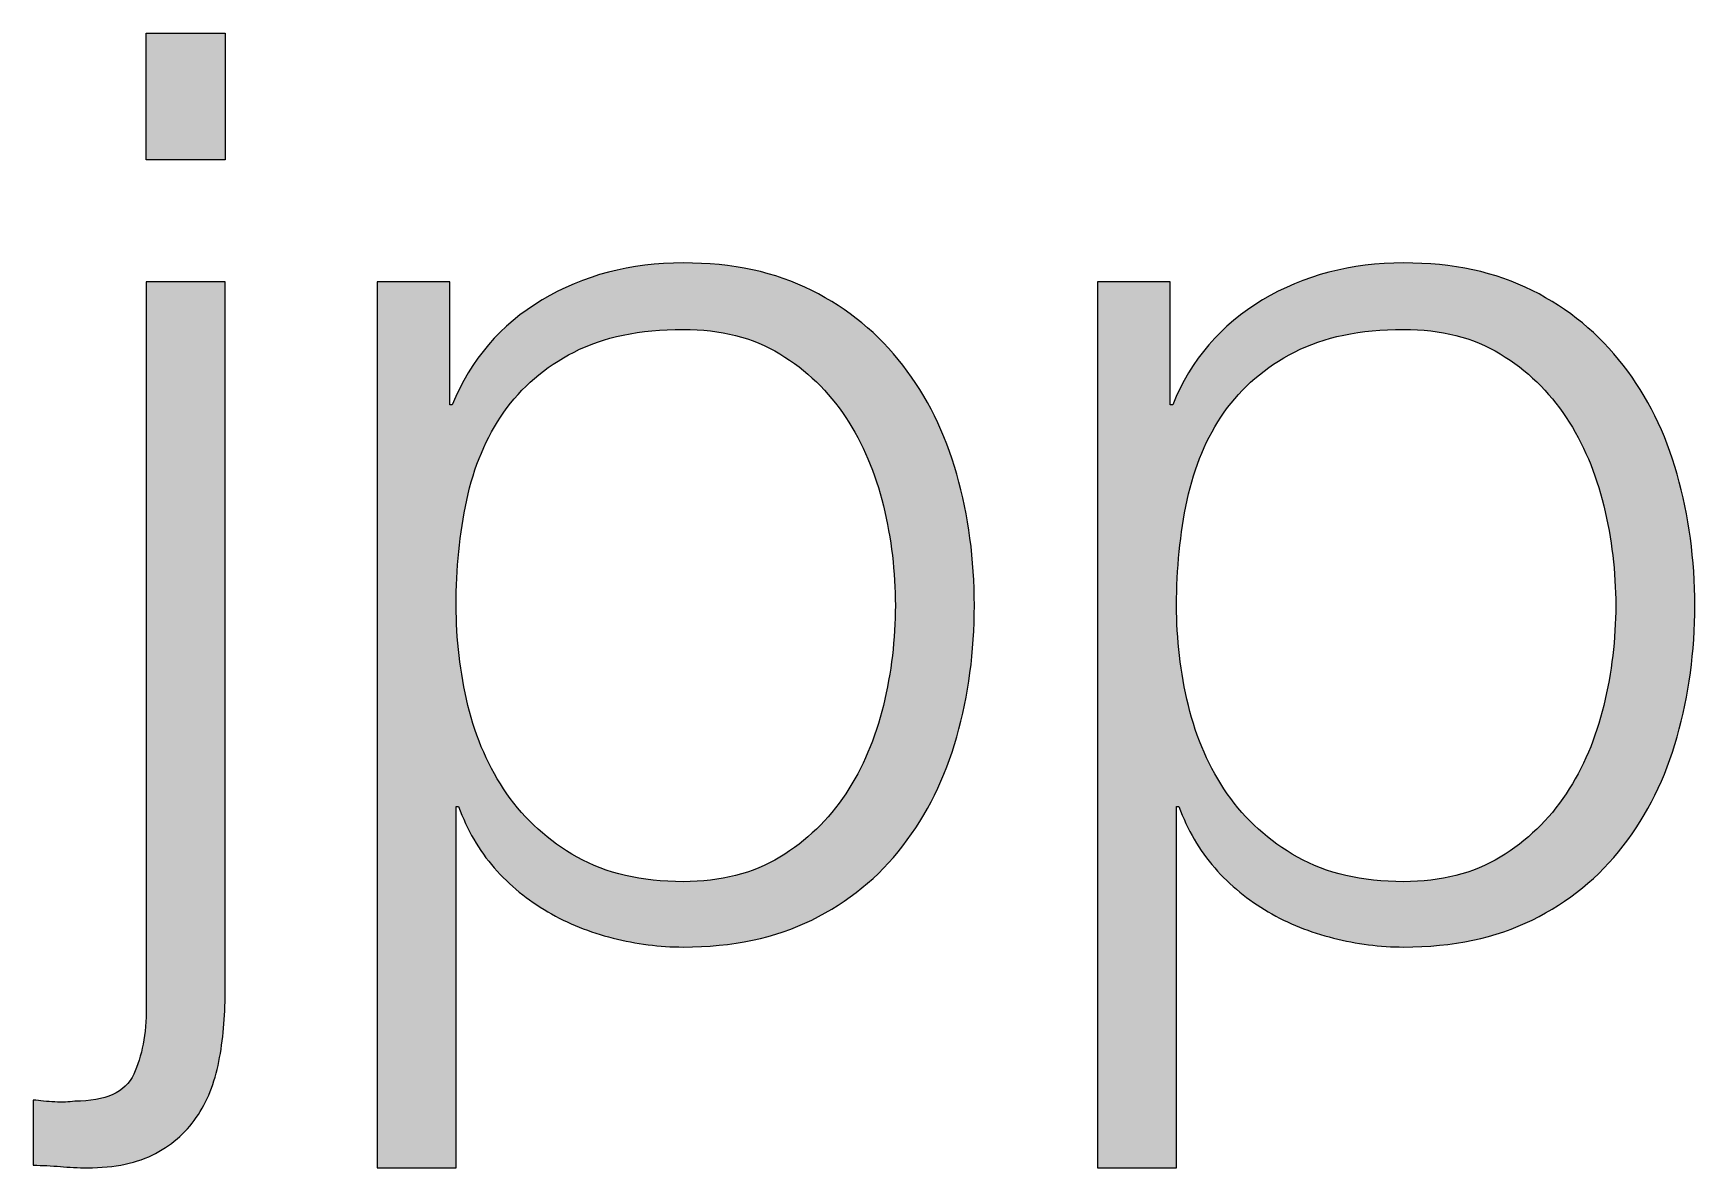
# Paper-space layout 'A2 (portrait)' of a CAD drawing. Extents: x 0 to 396, y 0 to 564.
# Drawn here: x 311.65 to 315.244, y 30.232 to 32.685 of the extents above; entities that cross this region are included whole.
import ezdxf
from ezdxf.enums import TextEntityAlignment as Align

# ---------------------------------------------------------------- set-up
doc = ezdxf.new("R2010")
doc.units = 0
doc.layers.get('0').update_dxf_attribs({"linetype": 'CONTINUOUS'})
doc.layers.get('Defpoints').update_dxf_attribs({"linetype": 'CONTINUOUS'})
doc.layers.add('JPP_Mask', color=7, linetype='CONTINUOUS')
doc.styles.add('JPP', font='arial.ttf')

# ---------------------------------------------------------------- blocks, each defined once
blk = doc.blocks.new('A2mask (portrait)')
at = {"true_color": 0x004a91}
blk.add_hatch(color=154, dxfattribs=at).paths.add_polyline_path([(312.0653, 32.6852), (311.8944, 32.6852), (311.8944, 32.4112), (312.0653, 32.4112)])
h = blk.add_hatch(color=154, dxfattribs=at)
edge = h.paths.add_edge_path(flags=16)
edge.add_spline(control_points=[(313.4888, 31.6633), (313.4716, 31.7346), (313.4444, 31.7985), (313.4073, 31.8545), (313.3702, 31.9109), (313.3228, 31.9566), (313.2648, 31.9917), (313.2068, 32.0272), (313.1373, 32.0447), (313.0557, 32.0447), (312.9616, 32.0447), (312.8831, 32.0285), (312.8198, 31.9957), (312.7562, 31.9632), (312.7058, 31.9198), (312.6677, 31.8655), (312.6296, 31.8111), (312.6031, 31.7478), (312.5875, 31.6756), (312.5723, 31.603), (312.5647, 31.5271), (312.5647, 31.4476), (312.5647, 31.3751), (312.573, 31.3032), (312.5902, 31.2316), (312.6074, 31.16), (312.6356, 31.0964), (312.6744, 31.0404), (312.7135, 30.9841), (312.7642, 30.9387), (312.8265, 30.9032), (312.8891, 30.8681), (312.9653, 30.8502), (313.0557, 30.8502), (313.1373, 30.8502), (313.2068, 30.8681), (313.2648, 30.9032), (313.3228, 30.9387), (313.3702, 30.9841), (313.4073, 31.0404), (313.4444, 31.0964), (313.4716, 31.16), (313.4888, 31.2316), (313.5061, 31.3032), (313.5147, 31.3751), (313.5147, 31.4476), (313.5147, 31.5199), (313.5061, 31.5918), (313.4888, 31.6633)], knot_values=[0, 0, 0, 0, 1, 1, 1, 2, 2, 2, 3, 3, 3, 4, 4, 4, 5, 5, 5, 6, 6, 6, 7, 7, 7, 8, 8, 8, 9, 9, 9, 10, 10, 10, 11, 11, 11, 12, 12, 12, 13, 13, 13, 14, 14, 14, 15, 15, 15, 16, 16, 16, 16], degree=3, periodic=0)
edge = h.paths.add_edge_path()
edge.add_spline(control_points=[(312.5511, 32.1478), (312.5511, 32.1478), (312.5511, 31.8817), (312.5511, 31.8817), (312.5511, 31.8817), (312.5564, 31.8817), (312.5564, 31.8817), (312.5962, 31.9794), (312.6608, 32.055), (312.7506, 32.1083), (312.84, 32.1617), (312.9418, 32.1885), (313.0557, 32.1885), (313.1628, 32.1885), (313.2552, 32.1686), (313.3341, 32.1289), (313.4129, 32.0891), (313.4786, 32.0351), (313.5309, 31.9672), (313.5833, 31.8996), (313.6224, 31.8207), (313.6475, 31.7313), (313.6731, 31.6415), (313.6856, 31.547), (313.6856, 31.4476), (313.6856, 31.3479), (313.6731, 31.2535), (313.6475, 31.1637), (313.6224, 31.0742), (313.5833, 30.9957), (313.5309, 30.9277), (313.4786, 30.8598), (313.4129, 30.8065), (313.3341, 30.7674), (313.2552, 30.7286), (313.1628, 30.709), (313.0557, 30.709), (313.0051, 30.709), (312.9544, 30.7157), (312.904, 30.7283), (312.8533, 30.7409), (312.8062, 30.7597), (312.7628, 30.7853), (312.7194, 30.8104), (312.6807, 30.8422), (312.6472, 30.88), (312.6137, 30.9181), (312.5882, 30.9625), (312.57, 31.0132), (312.57, 31.0132), (312.5647, 31.0132), (312.5647, 31.0132), (312.5647, 31.0132), (312.5647, 30.2316), (312.5647, 30.2316), (312.5647, 30.2316), (312.3937, 30.2316), (312.3937, 30.2316), (312.3937, 30.2316), (312.3937, 32.1478), (312.3937, 32.1478), (312.3937, 32.1478), (312.5511, 32.1478), (312.5511, 32.1478)], knot_values=[0, 0, 0, 0, 1, 1, 1, 2, 2, 2, 3, 3, 3, 4, 4, 4, 5, 5, 5, 6, 6, 6, 7, 7, 7, 8, 8, 8, 9, 9, 9, 10, 10, 10, 11, 11, 11, 12, 12, 12, 13, 13, 13, 14, 14, 14, 15, 15, 15, 16, 16, 16, 17, 17, 17, 18, 18, 18, 19, 19, 19, 20, 20, 20, 21, 21, 21, 21], degree=3, periodic=0)
h = blk.add_hatch(color=154, dxfattribs=at)
edge = h.paths.add_edge_path()
edge.add_spline(control_points=[(314.8924, 30.7674), (314.9713, 30.8065), (315.0369, 30.8598), (315.0892, 30.9277), (315.1416, 30.9957), (315.1807, 31.0742), (315.2059, 31.1637)], knot_values=[9, 9, 9, 9, 10, 10, 10, 11, 11, 11, 11], degree=3, periodic=0)
edge.add_spline(control_points=[(315.2059, 31.1637), (315.2314, 31.2535), (315.244, 31.3479), (315.244, 31.4476)], knot_values=[8, 8, 8, 8, 9, 9, 9, 9], degree=3, periodic=0)
edge.add_spline(control_points=[(315.244, 31.4476), (315.244, 31.547), (315.2314, 31.6415), (315.2059, 31.7313)], knot_values=[7, 7, 7, 7, 8, 8, 8, 8], degree=3, periodic=0)
edge.add_spline(control_points=[(315.2059, 31.7313), (315.1807, 31.8207), (315.1416, 31.8996), (315.0892, 31.9672)], knot_values=[6, 6, 6, 6, 7, 7, 7, 7], degree=3, periodic=0)
edge.add_spline(control_points=[(315.0892, 31.9672), (315.0369, 32.0351), (314.9713, 32.0891), (314.8924, 32.1289), (314.8136, 32.1686), (314.7211, 32.1885), (314.6141, 32.1885)], knot_values=[4, 4, 4, 4, 5, 5, 5, 6, 6, 6, 6], degree=3, periodic=0)
edge.add_spline(control_points=[(314.6141, 32.1885), (314.5001, 32.1885), (314.3984, 32.1617), (314.3089, 32.1083)], knot_values=[3, 3, 3, 3, 4, 4, 4, 4], degree=3, periodic=0)
edge.add_spline(control_points=[(314.3089, 32.1083), (314.2191, 32.055), (314.1545, 31.9794), (314.1147, 31.8817)], knot_values=[2, 2, 2, 2, 3, 3, 3, 3], degree=3, periodic=0)
edge.add_spline(control_points=[(314.1094, 31.8817), (314.1094, 31.8817), (314.1094, 31.9482), (314.1094, 32.0147)], knot_values=[0.5, 0.5, 0.5, 0.5, 1, 1, 1, 1], degree=3, periodic=0)
edge.add_spline(control_points=[(314.1094, 32.0147), (314.1094, 32.0812), (314.1094, 32.1478), (314.1094, 32.1478), (314.1094, 32.1478), (314.0941, 32.1478), (314.0729, 32.1478)], knot_values=[20.687456, 20.687456, 20.687456, 20.687456, 21.187456, 21.187456, 21.187456, 21.5, 21.5, 21.5, 21.5], degree=3, periodic=0)
edge.add_spline(control_points=[(314.0729, 32.1478), (314.0518, 32.1478), (314.0249, 32.1478), (314.0018, 32.1478)], knot_values=[20.374962, 20.374962, 20.374962, 20.374962, 20.687456, 20.687456, 20.687456, 20.687456], degree=3, periodic=0)
edge.add_spline(control_points=[(314.0018, 32.1478), (313.9903, 32.1478), (313.9798, 32.1478), (313.9713, 32.1478)], knot_values=[20.218716, 20.218716, 20.218716, 20.218716, 20.374962, 20.374962, 20.374962, 20.374962], degree=3, periodic=0)
edge.add_spline(control_points=[(313.9521, 32.1478), (313.9521, 32.1478), (313.9521, 32.1478), (313.9521, 32.1478), (313.9521, 32.1478), (313.9521, 32.1478), (313.9521, 32.1478)], knot_values=[19.999756, 19.999756, 19.999756, 19.999756, 20.001191, 20.001191, 20.001191, 20.001435, 20.001435, 20.001435, 20.001435], degree=3, periodic=0)
edge.add_spline(control_points=[(313.9521, 32.1464), (313.9521, 32.1441), (313.9521, 32.1389), (313.9521, 32.1312)], knot_values=[19.945284, 19.945284, 19.945284, 19.945284, 19.984345, 19.984345, 19.984345, 19.984345], degree=3, periodic=0)
edge.add_spline(control_points=[(313.9521, 32.1312), (313.9521, 32.1234), (313.9521, 32.1131), (313.9521, 32.1004)], knot_values=[19.906222, 19.906222, 19.906222, 19.906222, 19.945284, 19.945284, 19.945284, 19.945284], degree=3, periodic=0)
edge.add_spline(control_points=[(313.9521, 32.1004), (313.9521, 32.0749), (313.9521, 32.04), (313.9521, 31.9974)], knot_values=[19.828098, 19.828098, 19.828098, 19.828098, 19.906222, 19.906222, 19.906222, 19.906222], degree=3, periodic=0)
edge.add_spline(control_points=[(313.9521, 31.9974), (313.9521, 31.9547), (313.9521, 31.9044), (313.9521, 31.8483)], knot_values=[19.749975, 19.749975, 19.749975, 19.749975, 19.828098, 19.828098, 19.828098, 19.828098], degree=3, periodic=0)
edge.add_spline(control_points=[(313.9521, 31.8483), (313.9521, 31.6237), (313.9521, 31.3056), (313.9521, 31.0109)], knot_values=[19.437481, 19.437481, 19.437481, 19.437481, 19.749975, 19.749975, 19.749975, 19.749975], degree=3, periodic=0)
edge.add_spline(control_points=[(313.9521, 31.0109), (313.9521, 30.7162), (313.9521, 30.4449), (313.9521, 30.3139)], knot_values=[19.124987, 19.124987, 19.124987, 19.124987, 19.437481, 19.437481, 19.437481, 19.437481], degree=3, periodic=0)
edge.add_spline(control_points=[(313.9521, 30.3139), (313.9521, 30.2975), (313.9521, 30.2833), (313.9521, 30.2716)], knot_values=[19.085926, 19.085926, 19.085926, 19.085926, 19.124987, 19.124987, 19.124987, 19.124987], degree=3, periodic=0)
edge.add_spline(control_points=[(313.9521, 30.2716), (313.9521, 30.2598), (313.9521, 30.2505), (313.9521, 30.2438)], knot_values=[19.046864, 19.046864, 19.046864, 19.046864, 19.085926, 19.085926, 19.085926, 19.085926], degree=3, periodic=0)
edge.add_spline(control_points=[(313.9521, 30.2316), (313.9521, 30.2316), (313.9521, 30.2316), (313.9521, 30.2316), (313.9521, 30.2316), (313.9521, 30.2316), (313.9521, 30.2316)], knot_values=[18.999258, 18.999258, 18.999258, 18.999258, 18.999583, 18.999583, 18.999583, 19.000326, 19.000326, 19.000326, 19.000326], degree=3, periodic=0)
edge.add_spline(control_points=[(313.9577, 30.2316), (313.9603, 30.2316), (313.9638, 30.2316), (313.9678, 30.2316)], knot_values=[18.812494, 18.812494, 18.812494, 18.812494, 18.890617, 18.890617, 18.890617, 18.890617], degree=3, periodic=0)
edge.add_spline(control_points=[(313.9678, 30.2316), (313.976, 30.2316), (313.9867, 30.2316), (313.9988, 30.2316)], knot_values=[18.656247, 18.656247, 18.656247, 18.656247, 18.812494, 18.812494, 18.812494, 18.812494], degree=3, periodic=0)
edge.add_spline(control_points=[(313.9988, 30.2316), (314.0108, 30.2316), (314.0242, 30.2316), (314.0375, 30.2316)], knot_values=[18.5, 18.5, 18.5, 18.5, 18.656247, 18.656247, 18.656247, 18.656247], degree=3, periodic=0)
edge.add_spline(control_points=[(314.0375, 30.2316), (314.0509, 30.2316), (314.0643, 30.2316), (314.0763, 30.2316)], knot_values=[18.343753, 18.343753, 18.343753, 18.343753, 18.5, 18.5, 18.5, 18.5], degree=3, periodic=0)
edge.add_spline(control_points=[(314.0763, 30.2316), (314.0884, 30.2316), (314.0991, 30.2316), (314.1073, 30.2316)], knot_values=[18.187506, 18.187506, 18.187506, 18.187506, 18.343753, 18.343753, 18.343753, 18.343753], degree=3, periodic=0)
edge.add_spline(control_points=[(314.123, 30.2316), (314.123, 30.2316), (314.123, 30.2316), (314.123, 30.2316), (314.123, 30.2316), (314.123, 30.2316), (314.123, 30.2316)], knot_values=[17.999522, 17.999522, 17.999522, 17.999522, 18.000874, 18.000874, 18.000874, 18.001353, 18.001353, 18.001353, 18.001353], degree=3, periodic=0)
edge.add_spline(control_points=[(314.123, 30.2366), (314.123, 30.2393), (314.123, 30.2431), (314.123, 30.2479)], knot_values=[17.914074, 17.914074, 17.914074, 17.914074, 17.953136, 17.953136, 17.953136, 17.953136], degree=3, periodic=0)
edge.add_spline(control_points=[(314.123, 30.2479), (314.123, 30.2527), (314.123, 30.2585), (314.123, 30.2651)], knot_values=[17.875012, 17.875012, 17.875012, 17.875012, 17.914074, 17.914074, 17.914074, 17.914074], degree=3, periodic=0)
edge.add_spline(control_points=[(314.123, 30.2651), (314.123, 30.3186), (314.123, 30.4293), (314.123, 30.5495)], knot_values=[17.562519, 17.562519, 17.562519, 17.562519, 17.875012, 17.875012, 17.875012, 17.875012], degree=3, periodic=0)
edge.add_spline(control_points=[(314.123, 30.5495), (314.123, 30.6697), (314.123, 30.7995), (314.123, 30.8911)], knot_values=[17.250025, 17.250025, 17.250025, 17.250025, 17.562519, 17.562519, 17.562519, 17.562519], degree=3, periodic=0)
edge.add_spline(control_points=[(314.123, 30.8911), (314.123, 30.914), (314.123, 30.9345), (314.123, 30.9519)], knot_values=[17.171902, 17.171902, 17.171902, 17.171902, 17.250025, 17.250025, 17.250025, 17.250025], degree=3, periodic=0)
edge.add_spline(control_points=[(314.123, 30.9519), (314.123, 30.9693), (314.123, 30.9835), (314.123, 30.9939)], knot_values=[17.093778, 17.093778, 17.093778, 17.093778, 17.171902, 17.171902, 17.171902, 17.171902], degree=3, periodic=0)
edge.add_spline(control_points=[(314.123, 30.9939), (314.123, 30.9991), (314.123, 31.0033), (314.123, 31.0065)], knot_values=[17.054716, 17.054716, 17.054716, 17.054716, 17.093778, 17.093778, 17.093778, 17.093778], degree=3, periodic=0)
edge.add_spline(control_points=[(314.123, 31.0065), (314.123, 31.0096), (314.123, 31.0117), (314.123, 31.0127)], knot_values=[17.015655, 17.015655, 17.015655, 17.015655, 17.054716, 17.054716, 17.054716, 17.054716], degree=3, periodic=0)
edge.add_spline(control_points=[(314.123, 31.0127), (314.123, 31.0128), (314.123, 31.0129), (314.123, 31.013)], knot_values=[17.010772, 17.010772, 17.010772, 17.010772, 17.015655, 17.015655, 17.015655, 17.015655], degree=3, periodic=0)
edge.add_spline(control_points=[(314.123, 31.013), (314.123, 31.013), (314.123, 31.0131), (314.123, 31.0131)], knot_values=[17.005889, 17.005889, 17.005889, 17.005889, 17.010772, 17.010772, 17.010772, 17.010772], degree=3, periodic=0)
edge.add_spline(control_points=[(314.123, 31.0131), (314.123, 31.0132), (314.123, 31.0132), (314.123, 31.0132)], knot_values=[17.003448, 17.003448, 17.003448, 17.003448, 17.005889, 17.005889, 17.005889, 17.005889], degree=3, periodic=0)
edge.add_spline(control_points=[(314.123, 31.0132), (314.123, 31.0132), (314.123, 31.0132), (314.123, 31.0132)], knot_values=[17.001007, 17.001007, 17.001007, 17.001007, 17.003448, 17.003448, 17.003448, 17.003448], degree=3, periodic=0)
edge.add_spline(control_points=[(314.123, 31.0132), (314.123, 31.0132), (314.123, 31.0132), (314.123, 31.0132), (314.123, 31.0132), (314.123, 31.0132), (314.123, 31.0132)], knot_values=[16.996124, 16.996124, 16.996124, 16.996124, 16.996825, 16.996825, 16.996825, 17.000701, 17.000701, 17.000701, 17.000701], degree=3, periodic=0)
edge.add_spline(control_points=[(314.123, 31.0132), (314.123, 31.0132), (314.123, 31.0132), (314.123, 31.0132)], knot_values=[16.986358, 16.986358, 16.986358, 16.986358, 16.996124, 16.996124, 16.996124, 16.996124], degree=3, periodic=0)
edge.add_spline(control_points=[(314.123, 31.0132), (314.123, 31.0132), (314.123, 31.0132), (314.123, 31.0132)], knot_values=[16.976593, 16.976593, 16.976593, 16.976593, 16.986358, 16.986358, 16.986358, 16.986358], degree=3, periodic=0)
edge.add_spline(control_points=[(314.123, 31.0132), (314.123, 31.0132), (314.123, 31.0132), (314.1231, 31.0132)], knot_values=[16.957062, 16.957062, 16.957062, 16.957062, 16.976593, 16.976593, 16.976593, 16.976593], degree=3, periodic=0)
edge.add_spline(control_points=[(314.1231, 31.0132), (314.1231, 31.0132), (314.1231, 31.0132), (314.1231, 31.0132)], knot_values=[16.937531, 16.937531, 16.937531, 16.937531, 16.957062, 16.957062, 16.957062, 16.957062], degree=3, periodic=0)
edge.add_spline(control_points=[(314.1231, 31.0132), (314.1232, 31.0132), (314.1234, 31.0132), (314.1237, 31.0132)], knot_values=[16.781284, 16.781284, 16.781284, 16.781284, 16.937531, 16.937531, 16.937531, 16.937531], degree=3, periodic=0)
edge.add_spline(control_points=[(314.1237, 31.0132), (314.124, 31.0132), (314.1243, 31.0132), (314.1247, 31.0132)], knot_values=[16.625037, 16.625037, 16.625037, 16.625037, 16.781284, 16.781284, 16.781284, 16.781284], degree=3, periodic=0)
edge.add_spline(control_points=[(314.1247, 31.0132), (314.1255, 31.0132), (314.1264, 31.0132), (314.1271, 31.0132)], knot_values=[16.312544, 16.312544, 16.312544, 16.312544, 16.625037, 16.625037, 16.625037, 16.625037], degree=3, periodic=0)
edge.add_spline(control_points=[(314.1271, 31.0132), (314.1278, 31.0132), (314.1283, 31.0132), (314.1283, 31.0132), (314.1466, 30.9625), (314.1721, 30.9181), (314.2055, 30.88)], knot_values=[15, 15, 15, 15, 15.312544, 15.312544, 15.312544, 16.312544, 16.312544, 16.312544, 16.312544], degree=3, periodic=0)
edge.add_spline(control_points=[(314.2055, 30.88), (314.239, 30.8422), (314.2778, 30.8104), (314.3212, 30.7853)], knot_values=[14, 14, 14, 14, 15, 15, 15, 15], degree=3, periodic=0)
edge.add_spline(control_points=[(314.3212, 30.7853), (314.3646, 30.7597), (314.4116, 30.7409), (314.4623, 30.7283)], knot_values=[13, 13, 13, 13, 14, 14, 14, 14], degree=3, periodic=0)
edge.add_spline(control_points=[(314.4623, 30.7283), (314.5127, 30.7157), (314.5634, 30.709), (314.6141, 30.709)], knot_values=[12, 12, 12, 12, 13, 13, 13, 13], degree=3, periodic=0)
edge.add_spline(control_points=[(314.6141, 30.709), (314.7211, 30.709), (314.8136, 30.7286), (314.8924, 30.7674)], knot_values=[11, 11, 11, 11, 12, 12, 12, 12], degree=3, periodic=0)
edge = h.paths.add_edge_path(flags=16)
edge.add_spline(control_points=[(314.2327, 31.0404), (314.1939, 31.0964), (314.1658, 31.16), (314.1485, 31.2316), (314.1313, 31.3032), (314.123, 31.3751), (314.123, 31.4476)], knot_values=[7, 7, 7, 7, 8, 8, 8, 9, 9, 9, 9], degree=3, periodic=0)
edge.add_spline(control_points=[(314.123, 31.4476), (314.123, 31.5271), (314.1307, 31.603), (314.1459, 31.6756)], knot_values=[6, 6, 6, 6, 7, 7, 7, 7], degree=3, periodic=0)
edge.add_spline(control_points=[(314.1459, 31.6756), (314.1615, 31.7478), (314.188, 31.8111), (314.2261, 31.8655), (314.2642, 31.9198), (314.3146, 31.9632), (314.3782, 31.9957)], knot_values=[4, 4, 4, 4, 5, 5, 5, 6, 6, 6, 6], degree=3, periodic=0)
edge.add_spline(control_points=[(314.3782, 31.9957), (314.4415, 32.0285), (314.52, 32.0447), (314.6141, 32.0447)], knot_values=[3, 3, 3, 3, 4, 4, 4, 4], degree=3, periodic=0)
edge.add_spline(control_points=[(314.6141, 32.0447), (314.6956, 32.0447), (314.7652, 32.0272), (314.8232, 31.9917)], knot_values=[2, 2, 2, 2, 3, 3, 3, 3], degree=3, periodic=0)
edge.add_spline(control_points=[(314.8232, 31.9917), (314.8812, 31.9566), (314.9285, 31.9109), (314.9657, 31.8545)], knot_values=[1, 1, 1, 1, 2, 2, 2, 2], degree=3, periodic=0)
edge.add_spline(control_points=[(314.9657, 31.8545), (315.0028, 31.7985), (315.0299, 31.7346), (315.0472, 31.6633)], knot_values=[0, 0, 0, 0, 1, 1, 1, 1], degree=3, periodic=0)
edge.add_spline(control_points=[(315.0472, 31.6633), (315.0644, 31.5918), (315.073, 31.5199), (315.073, 31.4476)], knot_values=[15, 15, 15, 15, 16, 16, 16, 16], degree=3, periodic=0)
edge.add_spline(control_points=[(315.073, 31.4476), (315.073, 31.3751), (315.0644, 31.3032), (315.0472, 31.2316), (315.0299, 31.16), (315.0028, 31.0964), (314.9657, 31.0404)], knot_values=[13, 13, 13, 13, 14, 14, 14, 15, 15, 15, 15], degree=3, periodic=0)
edge.add_spline(control_points=[(314.9657, 31.0404), (314.9285, 30.9841), (314.8812, 30.9387), (314.8232, 30.9032)], knot_values=[12, 12, 12, 12, 13, 13, 13, 13], degree=3, periodic=0)
edge.add_spline(control_points=[(314.8232, 30.9032), (314.7652, 30.8681), (314.6956, 30.8502), (314.6141, 30.8502)], knot_values=[11, 11, 11, 11, 12, 12, 12, 12], degree=3, periodic=0)
edge.add_spline(control_points=[(314.6141, 30.8502), (314.5236, 30.8502), (314.4474, 30.8681), (314.3848, 30.9032)], knot_values=[10, 10, 10, 10, 11, 11, 11, 11], degree=3, periodic=0)
edge.add_spline(control_points=[(314.3848, 30.9032), (314.3225, 30.9387), (314.2718, 30.9841), (314.2327, 31.0404)], knot_values=[9, 9, 9, 9, 10, 10, 10, 10], degree=3, periodic=0)
h = blk.add_hatch(color=154, dxfattribs=at)
edge = h.paths.add_edge_path()
edge.add_spline(control_points=[(312.0653, 30.6196), (312.0653, 30.6196), (312.0653, 32.1478), (312.0653, 32.1478), (312.0653, 32.1478), (312.0226, 32.1478), (311.9798, 32.1478)], knot_values=[13.49999, 13.49999, 13.49999, 13.49999, 14.49999, 14.49999, 14.49999, 15, 15, 15, 15], degree=3, periodic=0)
edge.add_spline(control_points=[(311.9798, 32.1478), (311.9371, 32.1478), (311.8944, 32.1478), (311.8944, 32.1478), (311.8944, 32.1478), (311.8944, 32.1478), (311.8944, 32.1478)], knot_values=[12.999756, 12.999756, 12.999756, 12.999756, 13.499746, 13.499746, 13.499746, 13.49999, 13.49999, 13.49999, 13.49999], degree=3, periodic=0)
edge.add_spline(control_points=[(311.8944, 32.1377), (311.8944, 32.1356), (311.8944, 32.133), (311.8944, 32.1301)], knot_values=[12.937501, 12.937501, 12.937501, 12.937501, 12.953126, 12.953126, 12.953126, 12.953126], degree=3, periodic=0)
edge.add_spline(control_points=[(311.8944, 32.1301), (311.8944, 32.1244), (311.8944, 32.1173), (311.8944, 32.109)], knot_values=[12.906252, 12.906252, 12.906252, 12.906252, 12.937501, 12.937501, 12.937501, 12.937501], degree=3, periodic=0)
edge.add_spline(control_points=[(311.8944, 32.109), (311.8944, 32.1007), (311.8944, 32.0911), (311.8944, 32.0804)], knot_values=[12.875002, 12.875002, 12.875002, 12.875002, 12.906252, 12.906252, 12.906252, 12.906252], degree=3, periodic=0)
edge.add_spline(control_points=[(311.8944, 32.0804), (311.8944, 32.0589), (311.8944, 32.0329), (311.8944, 32.003)], knot_values=[12.812504, 12.812504, 12.812504, 12.812504, 12.875002, 12.875002, 12.875002, 12.875002], degree=3, periodic=0)
edge.add_spline(control_points=[(311.8944, 32.003), (311.8944, 31.9731), (311.8944, 31.9394), (311.8944, 31.9026)], knot_values=[12.750005, 12.750005, 12.750005, 12.750005, 12.812504, 12.812504, 12.812504, 12.812504], degree=3, periodic=0)
edge.add_spline(control_points=[(311.8944, 31.9026), (311.8944, 31.8291), (311.8944, 31.7433), (311.8944, 31.6514)], knot_values=[12.625008, 12.625008, 12.625008, 12.625008, 12.750005, 12.750005, 12.750005, 12.750005], degree=3, periodic=0)
edge.add_spline(control_points=[(311.8944, 31.6514), (311.8944, 31.5594), (311.8944, 31.4614), (311.8944, 31.3633)], knot_values=[12.50001, 12.50001, 12.50001, 12.50001, 12.625008, 12.625008, 12.625008, 12.625008], degree=3, periodic=0)
edge.add_spline(control_points=[(311.8944, 31.3633), (311.8944, 31.1672), (311.8944, 30.9711), (311.8944, 30.824)], knot_values=[12.250015, 12.250015, 12.250015, 12.250015, 12.50001, 12.50001, 12.50001, 12.50001], degree=3, periodic=0)
edge.add_spline(control_points=[(311.8944, 30.824), (311.8944, 30.6769), (311.8944, 30.5788), (311.8944, 30.5788), (311.8944, 30.5208), (311.8851, 30.4725), (311.8672, 30.4337)], knot_values=[11, 11, 11, 11, 11.250015, 11.250015, 11.250015, 12.250015, 12.250015, 12.250015, 12.250015], degree=3, periodic=0)
edge.add_spline(control_points=[(311.8672, 30.4337), (311.849, 30.3946), (311.8066, 30.3754), (311.7396, 30.3754)], knot_values=[10, 10, 10, 10, 11, 11, 11, 11], degree=3, periodic=0)
edge.add_spline(control_points=[(311.7396, 30.3754), (311.727, 30.3734), (311.7125, 30.3731), (311.6962, 30.374)], knot_values=[9, 9, 9, 9, 10, 10, 10, 10], degree=3, periodic=0)
edge.add_spline(control_points=[(311.6962, 30.374), (311.68, 30.3747), (311.6644, 30.3764), (311.6498, 30.378)], knot_values=[8, 8, 8, 8, 9, 9, 9, 9], degree=3, periodic=0)
edge.add_spline(control_points=[(311.6498, 30.378), (311.6498, 30.378), (311.6498, 30.2369), (311.6498, 30.2369), (311.67, 30.2369), (311.6893, 30.2359), (311.7085, 30.2342)], knot_values=[6, 6, 6, 6, 7, 7, 7, 8, 8, 8, 8], degree=3, periodic=0)
edge.add_spline(control_points=[(311.7085, 30.2342), (311.7274, 30.2322), (311.7469, 30.2316), (311.7668, 30.2316)], knot_values=[5, 5, 5, 5, 6, 6, 6, 6], degree=3, periodic=0)
edge.add_spline(control_points=[(311.7668, 30.2316), (311.8264, 30.2316), (311.8758, 30.2418), (311.9146, 30.2627)], knot_values=[4, 4, 4, 4, 5, 5, 5, 5], degree=3, periodic=0)
edge.add_spline(control_points=[(311.9146, 30.2627), (311.9537, 30.2836), (311.9842, 30.3114), (312.007, 30.3469)], knot_values=[3, 3, 3, 3, 4, 4, 4, 4], degree=3, periodic=0)
edge.add_spline(control_points=[(312.007, 30.3469), (312.0296, 30.382), (312.0448, 30.4231), (312.0531, 30.4701), (312.0614, 30.5172), (312.0653, 30.5672), (312.0653, 30.6196)], knot_values=[1, 1, 1, 1, 2, 2, 2, 3, 3, 3, 3], degree=3, periodic=0)
at = {"layer": 'Defpoints', "color": 154, "true_color": 0x004a91}
blk.add_lwpolyline([(312.0653, 32.6852), (312.0653, 32.4112), (311.8944, 32.4112), (311.8944, 32.6852), (312.0653, 32.6852)], dxfattribs=at)
for points, knots in [([(312.5511, 32.1478), (312.5511, 32.1478), (312.5511, 31.8817), (312.5511, 31.8817), (312.5511, 31.8817), (312.5564, 31.8817), (312.5564, 31.8817), (312.5962, 31.9794), (312.6608, 32.055), (312.7506, 32.1083), (312.84, 32.1617), (312.9418, 32.1885), (313.0557, 32.1885), (313.1628, 32.1885), (313.2552, 32.1686), (313.3341, 32.1289), (313.4129, 32.0891), (313.4786, 32.0351), (313.5309, 31.9672), (313.5833, 31.8996), (313.6224, 31.8207), (313.6475, 31.7313), (313.6731, 31.6415), (313.6856, 31.547), (313.6856, 31.4476), (313.6856, 31.3479), (313.6731, 31.2535), (313.6475, 31.1637), (313.6224, 31.0742), (313.5833, 30.9957), (313.5309, 30.9277), (313.4786, 30.8598), (313.4129, 30.8065), (313.3341, 30.7674), (313.2552, 30.7286), (313.1628, 30.709), (313.0557, 30.709), (313.0051, 30.709), (312.9544, 30.7157), (312.904, 30.7283), (312.8533, 30.7409), (312.8062, 30.7597), (312.7628, 30.7853), (312.7194, 30.8104), (312.6807, 30.8422), (312.6472, 30.88), (312.6137, 30.9181), (312.5882, 30.9625), (312.57, 31.0132), (312.57, 31.0132), (312.5647, 31.0132), (312.5647, 31.0132), (312.5647, 31.0132), (312.5647, 30.2316), (312.5647, 30.2316), (312.5647, 30.2316), (312.3937, 30.2316), (312.3937, 30.2316), (312.3937, 30.2316), (312.3937, 32.1478), (312.3937, 32.1478), (312.3937, 32.1478), (312.5511, 32.1478), (312.5511, 32.1478)], [0, 0, 0, 0, 1, 1, 1, 2, 2, 2, 3, 3, 3, 4, 4, 4, 5, 5, 5, 6, 6, 6, 7, 7, 7, 8, 8, 8, 9, 9, 9, 10, 10, 10, 11, 11, 11, 12, 12, 12, 13, 13, 13, 14, 14, 14, 15, 15, 15, 16, 16, 16, 17, 17, 17, 18, 18, 18, 19, 19, 19, 20, 20, 20, 21, 21, 21, 21]), ([(314.1094, 32.1478), (314.1094, 32.1478), (314.1094, 31.8817), (314.1094, 31.8817), (314.1094, 31.8817), (314.1147, 31.8817), (314.1147, 31.8817), (314.1545, 31.9794), (314.2191, 32.055), (314.3089, 32.1083), (314.3984, 32.1617), (314.5001, 32.1885), (314.6141, 32.1885), (314.7211, 32.1885), (314.8136, 32.1686), (314.8924, 32.1289), (314.9713, 32.0891), (315.0369, 32.0351), (315.0892, 31.9672), (315.1416, 31.8996), (315.1807, 31.8207), (315.2059, 31.7313), (315.2314, 31.6415), (315.244, 31.547), (315.244, 31.4476), (315.244, 31.3479), (315.2314, 31.2535), (315.2059, 31.1637), (315.1807, 31.0742), (315.1416, 30.9957), (315.0892, 30.9277), (315.0369, 30.8598), (314.9713, 30.8065), (314.8924, 30.7674), (314.8136, 30.7286), (314.7211, 30.709), (314.6141, 30.709), (314.5634, 30.709), (314.5127, 30.7157), (314.4623, 30.7283), (314.4116, 30.7409), (314.3646, 30.7597), (314.3212, 30.7853), (314.2778, 30.8104), (314.239, 30.8422), (314.2055, 30.88), (314.1721, 30.9181), (314.1466, 30.9625), (314.1283, 31.0132), (314.1283, 31.0132), (314.123, 31.0132), (314.123, 31.0132), (314.123, 31.0132), (314.123, 30.2316), (314.123, 30.2316), (314.123, 30.2316), (313.9521, 30.2316), (313.9521, 30.2316), (313.9521, 30.2316), (313.9521, 32.1478), (313.9521, 32.1478), (313.9521, 32.1478), (314.1094, 32.1478), (314.1094, 32.1478)], [0, 0, 0, 0, 1, 1, 1, 2, 2, 2, 3, 3, 3, 4, 4, 4, 5, 5, 5, 6, 6, 6, 7, 7, 7, 8, 8, 8, 9, 9, 9, 10, 10, 10, 11, 11, 11, 12, 12, 12, 13, 13, 13, 14, 14, 14, 15, 15, 15, 16, 16, 16, 17, 17, 17, 18, 18, 18, 19, 19, 19, 20, 20, 20, 21, 21, 21, 21]), ([(312.0653, 32.1478), (312.0653, 32.1478), (312.0653, 30.6196), (312.0653, 30.6196), (312.0653, 30.5672), (312.0614, 30.5172), (312.0531, 30.4701), (312.0448, 30.4231), (312.0296, 30.382), (312.007, 30.3469), (311.9842, 30.3114), (311.9537, 30.2836), (311.9146, 30.2627), (311.8758, 30.2418), (311.8264, 30.2316), (311.7668, 30.2316), (311.7469, 30.2316), (311.7274, 30.2322), (311.7085, 30.2342), (311.6893, 30.2359), (311.67, 30.2369), (311.6498, 30.2369), (311.6498, 30.2369), (311.6498, 30.378), (311.6498, 30.378), (311.6644, 30.3764), (311.68, 30.3747), (311.6962, 30.374), (311.7125, 30.3731), (311.727, 30.3734), (311.7396, 30.3754), (311.8066, 30.3754), (311.849, 30.3946), (311.8672, 30.4337), (311.8851, 30.4725), (311.8944, 30.5208), (311.8944, 30.5788), (311.8944, 30.5788), (311.8944, 32.1478), (311.8944, 32.1478), (311.8944, 32.1478), (312.0653, 32.1478), (312.0653, 32.1478)], [0, 0, 0, 0, 1, 1, 1, 2, 2, 2, 3, 3, 3, 4, 4, 4, 5, 5, 5, 6, 6, 6, 7, 7, 7, 8, 8, 8, 9, 9, 9, 10, 10, 10, 11, 11, 11, 12, 12, 12, 13, 13, 13, 14, 14, 14, 14]), ([(313.4888, 31.6633), (313.4716, 31.7346), (313.4444, 31.7985), (313.4073, 31.8545), (313.3702, 31.9109), (313.3228, 31.9566), (313.2648, 31.9917), (313.2068, 32.0272), (313.1373, 32.0447), (313.0557, 32.0447), (312.9616, 32.0447), (312.8831, 32.0285), (312.8198, 31.9957), (312.7562, 31.9632), (312.7058, 31.9198), (312.6677, 31.8655), (312.6296, 31.8111), (312.6031, 31.7478), (312.5875, 31.6756), (312.5723, 31.603), (312.5647, 31.5271), (312.5647, 31.4476), (312.5647, 31.3751), (312.573, 31.3032), (312.5902, 31.2316), (312.6074, 31.16), (312.6356, 31.0964), (312.6744, 31.0404), (312.7135, 30.9841), (312.7642, 30.9387), (312.8265, 30.9032), (312.8891, 30.8681), (312.9653, 30.8502), (313.0557, 30.8502), (313.1373, 30.8502), (313.2068, 30.8681), (313.2648, 30.9032), (313.3228, 30.9387), (313.3702, 30.9841), (313.4073, 31.0404), (313.4444, 31.0964), (313.4716, 31.16), (313.4888, 31.2316), (313.5061, 31.3032), (313.5147, 31.3751), (313.5147, 31.4476), (313.5147, 31.5199), (313.5061, 31.5918), (313.4888, 31.6633)], [0, 0, 0, 0, 1, 1, 1, 2, 2, 2, 3, 3, 3, 4, 4, 4, 5, 5, 5, 6, 6, 6, 7, 7, 7, 8, 8, 8, 9, 9, 9, 10, 10, 10, 11, 11, 11, 12, 12, 12, 13, 13, 13, 14, 14, 14, 15, 15, 15, 16, 16, 16, 16]), ([(315.0472, 31.6633), (315.0299, 31.7346), (315.0028, 31.7985), (314.9657, 31.8545), (314.9285, 31.9109), (314.8812, 31.9566), (314.8232, 31.9917), (314.7652, 32.0272), (314.6956, 32.0447), (314.6141, 32.0447), (314.52, 32.0447), (314.4415, 32.0285), (314.3782, 31.9957), (314.3146, 31.9632), (314.2642, 31.9198), (314.2261, 31.8655), (314.188, 31.8111), (314.1615, 31.7478), (314.1459, 31.6756), (314.1307, 31.603), (314.123, 31.5271), (314.123, 31.4476), (314.123, 31.3751), (314.1313, 31.3032), (314.1485, 31.2316), (314.1658, 31.16), (314.1939, 31.0964), (314.2327, 31.0404), (314.2718, 30.9841), (314.3225, 30.9387), (314.3848, 30.9032), (314.4474, 30.8681), (314.5236, 30.8502), (314.6141, 30.8502), (314.6956, 30.8502), (314.7652, 30.8681), (314.8232, 30.9032), (314.8812, 30.9387), (314.9285, 30.9841), (314.9657, 31.0404), (315.0028, 31.0964), (315.0299, 31.16), (315.0472, 31.2316), (315.0644, 31.3032), (315.073, 31.3751), (315.073, 31.4476), (315.073, 31.5199), (315.0644, 31.5918), (315.0472, 31.6633)], [0, 0, 0, 0, 1, 1, 1, 2, 2, 2, 3, 3, 3, 4, 4, 4, 5, 5, 5, 6, 6, 6, 7, 7, 7, 8, 8, 8, 9, 9, 9, 10, 10, 10, 11, 11, 11, 12, 12, 12, 13, 13, 13, 14, 14, 14, 15, 15, 15, 16, 16, 16, 16])]:
    blk.add_open_spline(points, degree=3, knots=knots, dxfattribs=at)
at = {"color": 7, "style": 'JPP'}
for tag, p in [('Client', (348.6, 80.5)), ('Project1', (348.6, 63)), ('Project2', (348.6, 57.75)), ('Project3', (348.6, 52.5)), ('Title1', (348.6, 40.25)), ('Title2', (348.6, 35)), ('Title3', (348.6, 29.75)), ('Status', (273, 5.25))]:
    blk.add_attdef(tag, text='', height=2.5, dxfattribs=at).set_placement(p, align=Align.MIDDLE_LEFT)
at = {"color": 2, "style": 'JPP'}
for tag, p in [('Scale', (292.25, 17.5)), ('Checked', (355.25, 17.5)), ('Drawn', (323.75, 17.5)), ('Date', (386.75, 17.5))]:
    blk.add_attdef(tag, text='', height=1.4, dxfattribs=at).set_placement(p, align=Align.MIDDLE_CENTER)
at = {"color": 6, "style": 'JPP'}
for tag, p in [('Ref', (336, 5.25)), ('DrgNo.', (365.4, 5.25))]:
    blk.add_attdef(tag, text='', height=2.8, dxfattribs=at).set_placement(p, align=Align.MIDDLE_LEFT)
blk.add_attdef('Rev', text='', height=2.8, dxfattribs=at).set_placement((389.3923, 5.25), align=Align.MIDDLE_CENTER)

psp = doc.layouts.new('A2 (portrait)')

# ---------------------------------------------------------------- block references
at = {"layer": 'JPP_Mask'}
psp.add_blockref('A2mask (portrait)', (0, 0), dxfattribs=at)

doc.saveas('drawing.dxf')
